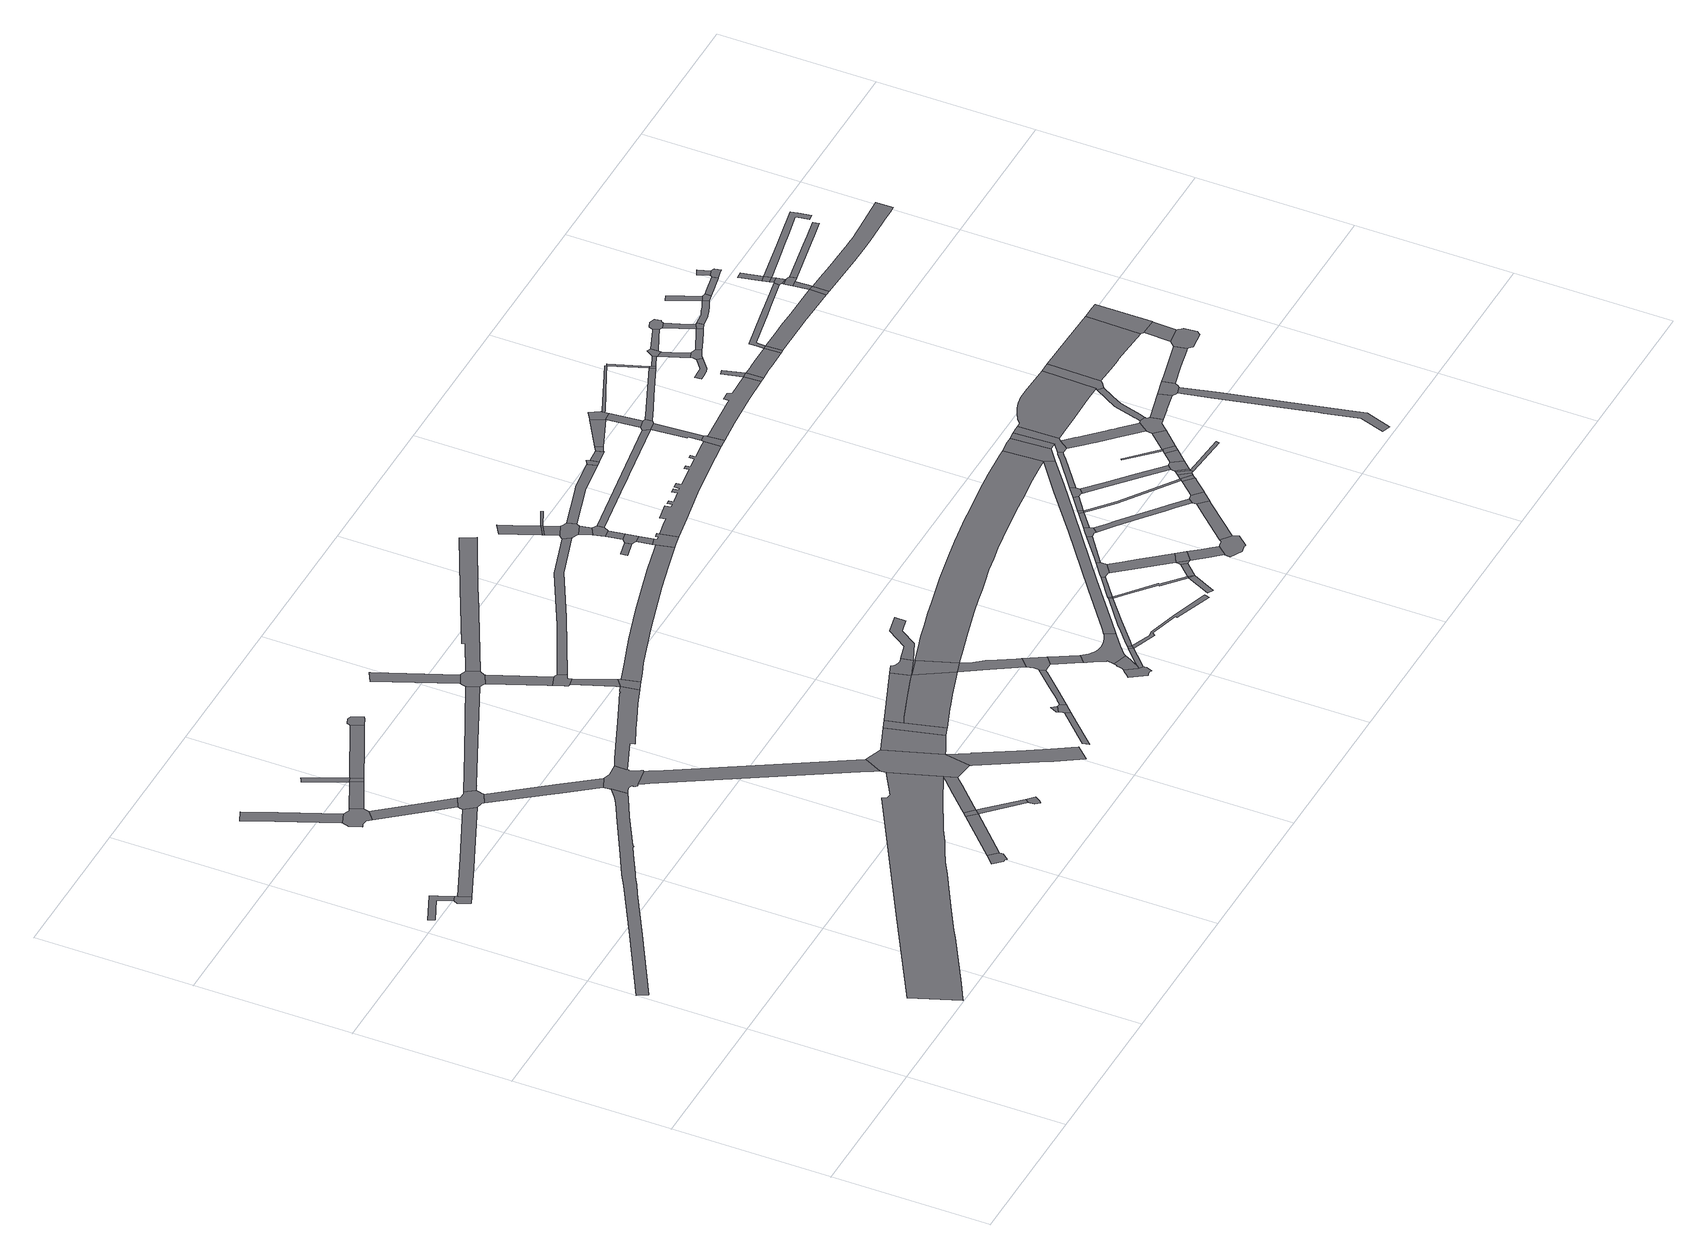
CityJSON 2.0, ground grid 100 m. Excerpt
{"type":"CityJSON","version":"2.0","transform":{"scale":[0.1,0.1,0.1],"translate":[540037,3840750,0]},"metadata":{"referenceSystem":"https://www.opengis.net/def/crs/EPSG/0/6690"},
"CityObjects":{
"road1":{"type":"Road","attributes":{"RoadStructureAttribute.sectionType":"1"},"geometry":[{"type":"MultiSurface","lod":"1","boundaries":[[[0,1,2,3,4,5,6,7,8]]]}]},
"road2":{"type":"Road","geometry":[{"type":"MultiSurface","lod":"1","boundaries":[[[9,8,7,10,11,12,13,14]]]}]},
"road3":{"type":"Road","attributes":{"RoadStructureAttribute.sectionType":"1"},"geometry":[{"type":"MultiSurface","lod":"1","boundaries":[[[15,16,17,18,19,20,21,22,23,24,25,26,27,28,29,30,31,32,33,34,35,36,37,38,39,40,41,42,43]]]}]},
"road4":{"type":"Road","attributes":{"RoadStructureAttribute.sectionType":"1"},"geometry":[{"type":"MultiSurface","lod":"1","boundaries":[[[44,45,14,13,46,47,48]]]}]},
"road5":{"type":"Road","attributes":{"function":"3"},"geometry":[{"type":"MultiSurface","lod":"1","boundaries":[[[49,50,51,52,53,54,55,56,57,58,59,60,61,62,63,64,65,66,67,68,69,70,71,72]]]}]},
"road6":{"type":"Road","attributes":{"RoadStructureAttribute.sectionType":"1"},"geometry":[{"type":"MultiSurface","lod":"1","boundaries":[[[73,74,75,76,77,78,79]]]}]},
"road7":{"type":"Road","geometry":[{"type":"MultiSurface","lod":"1","boundaries":[[[80,81,82,79,78,83,84,85,86,87,88,89,90,91,92,93,94]]]}]},
"road8":{"type":"Road","attributes":{"RoadStructureAttribute.sectionType":"1"},"geometry":[{"type":"MultiSurface","lod":"1","boundaries":[[[95,91,90,96,97]]]}]},
"road9":{"type":"Road","geometry":[{"type":"MultiSurface","lod":"1","boundaries":[[[98,99,100,101,102,103,104]]]}]},
"road10":{"type":"Road","attributes":{"RoadStructureAttribute.sectionType":"1"},"geometry":[{"type":"MultiSurface","lod":"1","boundaries":[[[105,106,94,93,107]]]}]},
"road11":{"type":"Road","geometry":[{"type":"MultiSurface","lod":"1","boundaries":[[[108,109,97,96,110,111,112,44,48,113,114,115,116,117,118,119,120,121,122]]]}]},
"road12":{"type":"Road","attributes":{"RoadStructureAttribute.sectionType":"1"},"geometry":[{"type":"MultiSurface","lod":"1","boundaries":[[[123,124,125,105,126]]]}]},
"road13":{"type":"Road","geometry":[{"type":"MultiSurface","lod":"1","boundaries":[[[126,105,107,127]]]}]},
"road14":{"type":"Road","attributes":{"RoadStructureAttribute.sectionType":"1"},"geometry":[{"type":"MultiSurface","lod":"1","boundaries":[[[128,98,104,129,130]]]}]},
"road15":{"type":"Road","attributes":{"RoadStructureAttribute.sectionType":"1"},"geometry":[{"type":"MultiSurface","lod":"1","boundaries":[[[131,116,115,132,133,134,135]]]}]},
"road16":{"type":"Road","geometry":[{"type":"MultiSurface","lod":"1","boundaries":[[[136,128,130,137]]]}]},
"road17":{"type":"Road","geometry":[{"type":"MultiSurface","lod":"1","boundaries":[[[138,139,135,134,140,15,43,141,142,143,144,145,146,147,148,149,150,151,152,153,154,155,156,157,158,159,160]]]}]},
"road18":{"type":"Road","attributes":{"RoadStructureAttribute.sectionType":"1"},"geometry":[{"type":"MultiSurface","lod":"1","boundaries":[[[161,126,127,162,163]]]}]},
"road19":{"type":"Road","attributes":{"RoadStructureAttribute.sectionType":"1"},"geometry":[{"type":"MultiSurface","lod":"1","boundaries":[[[137,130,164,165]]]}]},
"road20":{"type":"Road","attributes":{"RoadStructureAttribute.sectionType":"1"},"geometry":[{"type":"MultiSurface","lod":"1","boundaries":[[[72,166,167,168,169,170,136,137,171,172,173,174,175,176]]]}]},
"road21":{"type":"Road","attributes":{"RoadStructureAttribute.sectionType":"7"},"geometry":[{"type":"MultiSurface","lod":"1","boundaries":[[[177,178,154,153,179,180,181,182,183,184,185,186]]]}]},
"road22":{"type":"Road","geometry":[{"type":"MultiSurface","lod":"1","boundaries":[[[165,164,187,188,189,190]]]}]},
"road23":{"type":"Road","attributes":{"RoadStructureAttribute.sectionType":"1"},"geometry":[{"type":"MultiSurface","lod":"1","boundaries":[[[191,192,122,121,193,194,195,196,197]]]}]},
"road24":{"type":"Road","geometry":[{"type":"MultiSurface","lod":"1","boundaries":[[[198,199,200,161,163,201,202,203]]]}]},
"road25":{"type":"Road","geometry":[{"type":"MultiSurface","lod":"1","boundaries":[[[186,185,49,72,176,204,205,206,207,208]]]}]},
"road26":{"type":"Road","attributes":{"RoadStructureAttribute.sectionType":"1"},"geometry":[{"type":"MultiSurface","lod":"1","boundaries":[[[209,210,211,212,213,214,215,216,217,160,159,218,219,220,221,222,223]]]}]},
"road27":{"type":"Road","attributes":{"RoadStructureAttribute.sectionType":"1"},"geometry":[{"type":"MultiSurface","lod":"1","boundaries":[[[224,225,226,227,228,229,207,206,230,231,232,233,234,235,236]]]}]},
"road28":{"type":"Road","geometry":[{"type":"MultiSurface","lod":"1","boundaries":[[[237,208,207,238,239,240,241]]]}]},
"road29":{"type":"Road","attributes":{"function":"1"},"geometry":[{"type":"MultiSurface","lod":"1","boundaries":[[[242,237,241,243,244,245]]]}]},
"road30":{"type":"Road","attributes":{"RoadStructureAttribute.sectionType":"1"},"geometry":[{"type":"MultiSurface","lod":"1","boundaries":[[[246,247,248,249,250]]]}]},
"road31":{"type":"Road","geometry":[{"type":"MultiSurface","lod":"1","boundaries":[[[251,250,249,252,191,197,253,254,255,256,257,258,259]]]}]},
"road32":{"type":"Road","attributes":{"RoadStructureAttribute.sectionType":"1"},"geometry":[{"type":"MultiSurface","lod":"1","boundaries":[[[260,256,255,261,262,263,264,265]]]}]},
"road33":{"type":"Road","geometry":[{"type":"MultiSurface","lod":"1","boundaries":[[[266,265,264,267,268,269,270,271,272,273,274,275]]]}]},
"road34":{"type":"Road","attributes":{"RoadStructureAttribute.sectionType":"1"},"geometry":[{"type":"MultiSurface","lod":"1","boundaries":[[[271,270,276,209,277]]]}]},
"road35":{"type":"Road","attributes":{"RoadStructureAttribute.sectionType":"1"},"geometry":[{"type":"MultiSurface","lod":"1","boundaries":[[[278,279,280,281,282,283,284]]]}]},
"road36":{"type":"Road","geometry":[{"type":"MultiSurface","lod":"1","boundaries":[[[277,209,223,285,286]]]}]},
"road37":{"type":"Road","attributes":{"function":"3","RoadStructureAttribute.sectionType":"1"},"geometry":[{"type":"MultiSurface","lod":"1","boundaries":[[[287,288,242,245,289,290,291,292]]]}]},
"road38":{"type":"Road","attributes":{"function":"1","RoadStructureAttribute.sectionType":"7"},"geometry":[{"type":"MultiSurface","lod":"1","boundaries":[[[293,294,295,296,297,298,299,300,301,302,303,245,244,304,305,306,307,308,309,310]]]}]},
"road39":{"type":"Road","geometry":[{"type":"MultiSurface","lod":"1","boundaries":[[[311,312,313,314]]]}]},
"road40":{"type":"Road","geometry":[{"type":"MultiSurface","lod":"1","boundaries":[[[315,314,313,316,317,318,278,284,319,320]]]}]},
"road41":{"type":"Road","attributes":{"RoadStructureAttribute.sectionType":"1"},"geometry":[{"type":"MultiSurface","lod":"1","boundaries":[[[321,322,323,324,325,326,327,320,319,328,329,330]]]}]},
"road42":{"type":"Road","geometry":[{"type":"MultiSurface","lod":"1","boundaries":[[[331,332,333,334,335,287,292,336,337]]]}]},
"road43":{"type":"Road","attributes":{"RoadStructureAttribute.sectionType":"1"},"geometry":[{"type":"MultiSurface","lod":"1","boundaries":[[[338,336,292,293,339]]]}]},
"road44":{"type":"Road","geometry":[{"type":"MultiSurface","lod":"1","boundaries":[[[339,293,310,340]]]}]},
"road45":{"type":"Road","attributes":{"RoadStructureAttribute.sectionType":"1"},"geometry":[{"type":"MultiSurface","lod":"1","boundaries":[[[341,342,343,344,340,310,345,346,347,348,349]]]}]},
"road46":{"type":"Road","geometry":[{"type":"MultiSurface","lod":"1","boundaries":[[[350,351,352,353,354,355,356,357,358,359,360,361,362,363]]]}]},
"road47":{"type":"Road","geometry":[{"type":"MultiSurface","lod":"1","boundaries":[[[349,348,364,365,366,367,368,369,321,330,370,371,372,373]]]}]},
"road48":{"type":"Road","attributes":{"RoadStructureAttribute.sectionType":"1"},"geometry":[{"type":"MultiSurface","lod":"1","boundaries":[[[374,375,376,377,259,258,378,379,380,381,382,383]]]}]},
"road49":{"type":"Road","attributes":{"RoadStructureAttribute.sectionType":"1"},"geometry":[{"type":"MultiSurface","lod":"1","boundaries":[[[384,385,373,372,386,387,388]]]}]},
"road50":{"type":"Road","geometry":[{"type":"MultiSurface","lod":"1","boundaries":[[[389,390,391,392,393,394,350,363,395,396,397,398,399]]]}]},
"road51":{"type":"Road","attributes":{"RoadStructureAttribute.sectionType":"1"},"geometry":[{"type":"MultiSurface","lod":"1","boundaries":[[[400,401,402,403,404,405,337,336]]]}]},
"road52":{"type":"Road","attributes":{"RoadStructureAttribute.sectionType":"1"},"geometry":[{"type":"MultiSurface","lod":"1","boundaries":[[[406,407,408,409,275,274,410,411,412]]]}]},
"road53":{"type":"Road","attributes":{"RoadStructureAttribute.sectionType":"1"},"geometry":[{"type":"MultiSurface","lod":"1","boundaries":[[[413,414,415,416,417,418,419,420,421,286,285,422,423,424,425,426,427,428,429,430]]]}]},
"road54":{"type":"Road","attributes":{"RoadStructureAttribute.sectionType":"1"},"geometry":[{"type":"MultiSurface","lod":"1","boundaries":[[[431,432,433,434,363,362,435,436,437]]]}]},
"road55":{"type":"Road","attributes":{"RoadStructureAttribute.sectionType":"1"},"geometry":[{"type":"MultiSurface","lod":"1","boundaries":[[[438,439,440,441,442,443,444,445,446,447,448,449,450,451,452,453,454,455,456,457,458,459,460,388,387,461,462,463,464,389,399,465,466,467,468,469,470,471,472,473]]]}]},
"road56":{"type":"Road","geometry":[{"type":"MultiSurface","lod":"1","boundaries":[[[474,431,437,475]]]}]},
"road57":{"type":"Road","attributes":{"RoadStructureAttribute.sectionType":"1"},"geometry":[{"type":"MultiSurface","lod":"1","boundaries":[[[476,477,478,479,474,475,480,481,482]]]}]},
"road58":{"type":"Road","attributes":{"RoadStructureAttribute.sectionType":"1"},"geometry":[{"type":"MultiSurface","lod":"1","boundaries":[[[483,484,485,475,437,486,487,488,489,490,491]]]}]},
"road59":{"type":"Road","geometry":[{"type":"MultiSurface","lod":"1","boundaries":[[[492,476,482,493]]]}]},
"road60":{"type":"Road","geometry":[{"type":"MultiSurface","lod":"1","boundaries":[[[494,495,496,497]]]}]},
"road61":{"type":"Road","attributes":{"RoadStructureAttribute.sectionType":"1"},"geometry":[{"type":"MultiSurface","lod":"1","boundaries":[[[498,492,493,499]]]}]},
"road62":{"type":"Road","attributes":{"RoadStructureAttribute.sectionType":"1"},"geometry":[{"type":"MultiSurface","lod":"1","boundaries":[[[500,501,502,503,504,505,506]]]}]},
"road63":{"type":"Road","geometry":[{"type":"MultiSurface","lod":"1","boundaries":[[[507,508,494,497,509,510]]]}]},
"road64":{"type":"Road","geometry":[{"type":"MultiSurface","lod":"1","boundaries":[[[506,505,511,512]]]}]},
"road65":{"type":"Road","attributes":{"RoadStructureAttribute.sectionType":"1"},"geometry":[{"type":"MultiSurface","lod":"1","boundaries":[[[510,509,513,514]]]}]},
"road66":{"type":"Road","attributes":{"RoadStructureAttribute.sectionType":"1"},"geometry":[{"type":"MultiSurface","lod":"1","boundaries":[[[512,511,515,516]]]}]},
"road67":{"type":"Road","geometry":[{"type":"MultiSurface","lod":"1","boundaries":[[[517,518,519,520,514,513,413,430,521,522,523]]]}]},
"road68":{"type":"Road","geometry":[{"type":"MultiSurface","lod":"1","boundaries":[[[524,516,515,525,406,412,526,527,528,529]]]}]},
"road69":{"type":"Road","attributes":{"RoadStructureAttribute.sectionType":"1"},"geometry":[{"type":"MultiSurface","lod":"1","boundaries":[[[530,531,532,493,482,533,534,535,536,537,538]]]}]},
"road70":{"type":"Road","attributes":{"RoadStructureAttribute.sectionType":"1"},"geometry":[{"type":"MultiSurface","lod":"1","boundaries":[[[539,540,508,507]]]}]},
"road71":{"type":"Road","attributes":{"RoadStructureAttribute.sectionType":"1"},"geometry":[{"type":"MultiSurface","lod":"1","boundaries":[[[527,526,541,542]]]}]},
"road72":{"type":"Road","geometry":[{"type":"MultiSurface","lod":"1","boundaries":[[[542,541,540,539,543,544]]]}]},
"road73":{"type":"Road","attributes":{"RoadStructureAttribute.sectionType":"1"},"geometry":[{"type":"MultiSurface","lod":"1","boundaries":[[[537,545,546,547]]]}]},
"road74":{"type":"Road","geometry":[{"type":"MultiSurface","lod":"1","boundaries":[[[548,549,550,506,512]]]}]},
"road75":{"type":"Road","attributes":{"function":"1","RoadStructureAttribute.sectionType":"7"},"geometry":[{"type":"MultiSurface","lod":"1","boundaries":[[[551,552,553,554,555,556,557,558,559,560,561,562,563,564,565,566,567,339,340,568,569,570,571,572,573,574,575,576,577,578,579,580,581,582,583,584,585]]]}]},
"road76":{"type":"Road","geometry":[{"type":"MultiSurface","lod":"1","boundaries":[[[586,587,498,499,588,589,590,591]]]}]},
"road77":{"type":"Road","geometry":[{"type":"MultiSurface","lod":"1","boundaries":[[[538,537,547]]]}]},
"road78":{"type":"Road","attributes":{"RoadStructureAttribute.sectionType":"1"},"geometry":[{"type":"MultiSurface","lod":"1","boundaries":[[[592,538,547,593]]]}]},
"road79":{"type":"Road","attributes":{"RoadStructureAttribute.sectionType":"1"},"geometry":[{"type":"MultiSurface","lod":"1","boundaries":[[[594,595,596,590,589,597,598,599]]]}]},
"road80":{"type":"Road","attributes":{"RoadStructureAttribute.sectionType":"1"},"geometry":[{"type":"MultiSurface","lod":"1","boundaries":[[[600,592,593,601,602]]]}]},
"road81":{"type":"Road","attributes":{"RoadStructureAttribute.sectionType":"1"},"geometry":[{"type":"MultiSurface","lod":"1","boundaries":[[[603,604,586,591,605]]]}]},
"road82":{"type":"Road","attributes":{"RoadStructureAttribute.sectionType":"1"},"geometry":[{"type":"MultiSurface","lod":"1","boundaries":[[[585,606,607,608,609,473,472,610,611,612,613,614,615]]]}]},
"road83":{"type":"Road","attributes":{"RoadStructureAttribute.sectionType":"1"},"geometry":[{"type":"MultiSurface","lod":"1","boundaries":[[[599,598,602,616]]]}]},
"road84":{"type":"Road","attributes":{"RoadStructureAttribute.sectionType":"1"},"geometry":[{"type":"MultiSurface","lod":"1","boundaries":[[[617,618,619,620,621,529,528,622,623]]]}]},
"road85":{"type":"Road","attributes":{"RoadStructureAttribute.sectionType":"1"},"geometry":[{"type":"MultiSurface","lod":"1","boundaries":[[[624,625,626,616,602,627,628,629]]]}]},
"road86":{"type":"Road","geometry":[{"type":"MultiSurface","lod":"1","boundaries":[[[630,631,603,605,632,633,634,635]]]}]},
"road87":{"type":"Road","geometry":[{"type":"MultiSurface","lod":"1","boundaries":[[[636,637,638,639,629,628,640,641,642,643,644,645,646,647]]]}]},
"road88":{"type":"Road","attributes":{"RoadStructureAttribute.sectionType":"1"},"geometry":[{"type":"MultiSurface","lod":"1","boundaries":[[[648,649,650,651,652,653,654,655,656,657,658,659,660,661,662,663,664,665,666,667,668,669,670,671,672,673,674,675,676,677,523,522,678,679,680,681,682]]]}]},
"road89":{"type":"Road","attributes":{"RoadStructureAttribute.sectionType":"1"},"geometry":[{"type":"MultiSurface","lod":"1","boundaries":[[[683,544,543,684,685,686,687,688]]]}]},
"road90":{"type":"Road","attributes":{"RoadStructureAttribute.sectionType":"1"},"geometry":[{"type":"MultiSurface","lod":"1","boundaries":[[[689,630,635,690]]]}]},
"road91":{"type":"Road","geometry":[{"type":"MultiSurface","lod":"1","boundaries":[[[691,689,690,692]]]}]},
"road92":{"type":"Road","geometry":[{"type":"MultiSurface","lod":"1","boundaries":[[[693,694,617,623,695,696]]]}]},
"road93":{"type":"Road","attributes":{"RoadStructureAttribute.sectionType":"1"},"geometry":[{"type":"MultiSurface","lod":"1","boundaries":[[[697,698,699,700,634,633,701,702,703,704,705,706,707]]]}]},
"road94":{"type":"Road","attributes":{"RoadStructureAttribute.sectionType":"1"},"geometry":[{"type":"MultiSurface","lod":"1","boundaries":[[[708,709,636,647,710,711,712,713,714]]]}]},
"road95":{"type":"Road","attributes":{"RoadStructureAttribute.sectionType":"1"},"geometry":[{"type":"MultiSurface","lod":"1","boundaries":[[[715,691,692,716]]]}]},
"road96":{"type":"Road","attributes":{"RoadStructureAttribute.sectionType":"1"},"geometry":[{"type":"MultiSurface","lod":"1","boundaries":[[[717,696,695,718]]]}]},
"road97":{"type":"Road","geometry":[{"type":"MultiSurface","lod":"1","boundaries":[[[719,717,718,720,721]]]}]},
"road98":{"type":"Road","geometry":[{"type":"MultiSurface","lod":"1","boundaries":[[[722,715,716,723,724,725,726]]]}]},
"road99":{"type":"Road","attributes":{"RoadStructureAttribute.sectionType":"1"},"geometry":[{"type":"MultiSurface","lod":"1","boundaries":[[[727,728,692,690,729,730,731,732]]]}]},
"road100":{"type":"Road","geometry":[{"type":"MultiSurface","lod":"1","boundaries":[[[733,707,706,734,708,714,735,736]]]}]},
"road101":{"type":"Road","attributes":{"RoadStructureAttribute.sectionType":"1"},"geometry":[{"type":"MultiSurface","lod":"1","boundaries":[[[737,738,719,721,739]]]}]},
"road102":{"type":"Road","geometry":[{"type":"MultiSurface","lod":"1","boundaries":[[[740,741,742,682,681,743,744]]]}]},
"road103":{"type":"Road","attributes":{"RoadStructureAttribute.sectionType":"1"},"geometry":[{"type":"MultiSurface","lod":"1","boundaries":[[[745,733,736,746,747]]]}]},
"road104":{"type":"Road","attributes":{"RoadStructureAttribute.sectionType":"1"},"geometry":[{"type":"MultiSurface","lod":"1","boundaries":[[[748,749,725,724,750,751,752,753]]]}]},
"road105":{"type":"Road","attributes":{"RoadStructureAttribute.sectionType":"1"},"geometry":[{"type":"MultiSurface","lod":"1","boundaries":[[[754,688,755,756,742,741]]]}]},
"road106":{"type":"Road","attributes":{"RoadStructureAttribute.sectionType":"1"},"geometry":[{"type":"MultiSurface","lod":"1","boundaries":[[[757,758,759,760,722,726,761,762,763,764]]]}]},
"road107":{"type":"Road","geometry":[{"type":"MultiSurface","lod":"1","boundaries":[[[732,731,745,747,765,766]]]}]},
"road108":{"type":"Road","geometry":[{"type":"MultiSurface","lod":"1","boundaries":[[[767,768,683,688,754,769,770]]]}]},
"road109":{"type":"Road","geometry":[{"type":"MultiSurface","lod":"1","boundaries":[[[771,772,773,732,766,774,775]]]}]},
"road110":{"type":"Road","attributes":{"RoadStructureAttribute.sectionType":"1"},"geometry":[{"type":"MultiSurface","lod":"1","boundaries":[[[776,739,768,767]]]}]},
"road111":{"type":"Road","geometry":[{"type":"MultiSurface","lod":"1","boundaries":[[[777,778,737,739,776,779,780,781]]]}]},
"road112":{"type":"Road","attributes":{"RoadStructureAttribute.sectionType":"1"},"geometry":[{"type":"MultiSurface","lod":"1","boundaries":[[[782,771,775,783,784]]]}]},
"road113":{"type":"Road","attributes":{"RoadStructureAttribute.sectionType":"1"},"geometry":[{"type":"MultiSurface","lod":"1","boundaries":[[[785,782,784,786]]]}]},
"road114":{"type":"Road","geometry":[{"type":"MultiSurface","lod":"1","boundaries":[[[787,753,752,785,786,788]]]}]},
"road115":{"type":"Road","geometry":[{"type":"MultiSurface","lod":"1","boundaries":[[[789,790,551,585,615,791,792,793]]]}]},
"road116":{"type":"Road","attributes":{"RoadStructureAttribute.sectionType":"1"},"geometry":[{"type":"MultiSurface","lod":"1","boundaries":[[[794,795,796,797,798]]]}]},
"road117":{"type":"Road","attributes":{"RoadStructureAttribute.sectionType":"1"},"geometry":[{"type":"MultiSurface","lod":"1","boundaries":[[[799,787,788,800]]]}]},
"road118":{"type":"Road","attributes":{"RoadStructureAttribute.sectionType":"1"},"geometry":[{"type":"MultiSurface","lod":"1","boundaries":[[[801,789,793,802,803]]]}]},
"road119":{"type":"Road","attributes":{"RoadStructureAttribute.sectionType":"1"},"geometry":[{"type":"MultiSurface","lod":"1","boundaries":[[[804,805,784,783]]]}]},
"road120":{"type":"Road","geometry":[{"type":"MultiSurface","lod":"1","boundaries":[[[806,807,801,803,757,764,808,809,810]]]}]},
"road121":{"type":"Road","attributes":{"RoadStructureAttribute.sectionType":"1"},"geometry":[{"type":"MultiSurface","lod":"1","boundaries":[[[811,812,813,814,815,816,744,743,817,818,819,820]]]}]},
"road122":{"type":"Road","geometry":[{"type":"MultiSurface","lod":"1","boundaries":[[[798,797,799,800,821]]]}]},
"road123":{"type":"Road","attributes":{"RoadStructureAttribute.sectionType":"1"},"geometry":[{"type":"MultiSurface","lod":"1","boundaries":[[[822,823,824,770,769,825,826,827]]]}]},
"road124":{"type":"Road","attributes":{"RoadStructureAttribute.sectionType":"1"},"geometry":[{"type":"MultiSurface","lod":"1","boundaries":[[[828,829,830,780,779,831,832,833]]]}]},
"road125":{"type":"Road","attributes":{"RoadStructureAttribute.sectionType":"1"},"geometry":[{"type":"MultiSurface","lod":"1","boundaries":[[[834,835,836,837,838,839,840,841,842,809,808,843,844,845,846,847,848,849,850,851]]]}]},
"road126":{"type":"Road","attributes":{"RoadStructureAttribute.sectionType":"1"},"geometry":[{"type":"MultiSurface","lod":"1","boundaries":[[[852,853,798,821,854]]]}]},
"road127":{"type":"Road","geometry":[{"type":"MultiSurface","lod":"1","boundaries":[[[855,851,850,852,854,856,857,858,859,860,861,862,863]]]}]},
"road128":{"type":"Road","attributes":{"RoadStructureAttribute.sectionType":"1"},"geometry":[{"type":"MultiSurface","lod":"1","boundaries":[[[864,833,822,865]]]}]},
"road129":{"type":"Road","geometry":[{"type":"MultiSurface","lod":"1","boundaries":[[[866,820,819,867,868]]]}]},
"road130":{"type":"Road","geometry":[{"type":"MultiSurface","lod":"1","boundaries":[[[865,822,827,869,870]]]}]},
"road131":{"type":"Road","geometry":[{"type":"MultiSurface","lod":"1","boundaries":[[[871,872,873,874,875,876,877,806,810,878,879,880,881,882,883]]]}]},
"road132":{"type":"Road","geometry":[{"type":"MultiSurface","lod":"1","boundaries":[[[884,885,820,866]]]}]},
"road133":{"type":"Road","attributes":{"RoadStructureAttribute.sectionType":"1"},"geometry":[{"type":"MultiSurface","lod":"1","boundaries":[[[886,887,888,889,890,891,892,893,894,895,896]]]}]},
"road134":{"type":"Road","attributes":{"RoadStructureAttribute.sectionType":"1"},"geometry":[{"type":"MultiSurface","lod":"1","boundaries":[[[897,870,869,898]]]}]},
"road135":{"type":"Road","attributes":{"RoadStructureAttribute.sectionType":"1"},"geometry":[{"type":"MultiSurface","lod":"1","boundaries":[[[899,900,901,902,903,904,855,863,905,906,907,908,909,910]]]}]},
"road136":{"type":"Road","attributes":{"RoadStructureAttribute.sectionType":"1"},"geometry":[{"type":"MultiSurface","lod":"1","boundaries":[[[911,860,859,912,913,914]]]}]},
"road137":{"type":"Road","attributes":{"RoadStructureAttribute.sectionType":"1"},"geometry":[{"type":"MultiSurface","lod":"1","boundaries":[[[915,916,917,918,919,920,921,922,923]]]}]},
"road138":{"type":"Road","geometry":[{"type":"MultiSurface","lod":"1","boundaries":[[[924,925,897,898,919,918,926,927]]]}]},
"road139":{"type":"Road","attributes":{"RoadStructureAttribute.sectionType":"1"},"geometry":[{"type":"MultiSurface","lod":"1","boundaries":[[[928,929,930,931,868,867,932,933,934]]]}]},
"road140":{"type":"Road","geometry":[{"type":"MultiSurface","lod":"1","boundaries":[[[935,923,922,936,937,938,886,896,939,940,941]]]}]},
"road141":{"type":"Road","attributes":{"RoadStructureAttribute.sectionType":"1"},"geometry":[{"type":"MultiSurface","lod":"1","boundaries":[[[942,943,944,945,946,947,948,949,950,951,952,953,954,955]]]}]},
"road142":{"type":"Road","attributes":{"RoadStructureAttribute.sectionType":"1"},"geometry":[{"type":"MultiSurface","lod":"1","boundaries":[[[956,957,958,959,960,961,962,927,926,963,964,965,966,967,968]]]}]},
"road143":{"type":"Road","geometry":[{"type":"MultiSurface","lod":"1","boundaries":[[[969,911,914,970,948,947,971,972]]]}]},
"road144":{"type":"Road","geometry":[{"type":"MultiSurface","lod":"1","boundaries":[[[973,928,934,974]]]}]},
"road145":{"type":"Road","geometry":[{"type":"MultiSurface","lod":"1","boundaries":[[[883,882,975,899,910,976,977,978,979,980]]]}]},
"road146":{"type":"Road","attributes":{"RoadStructureAttribute.sectionType":"1"},"geometry":[{"type":"MultiSurface","lod":"1","boundaries":[[[981,982,983,984,985,941,940,986,987,988,989]]]}]},
"road147":{"type":"Road","geometry":[{"type":"MultiSurface","lod":"1","boundaries":[[[990,991,992,993,994,956,968,995,996,997,998,999,1000]]]}]},
"road148":{"type":"Road","attributes":{"RoadStructureAttribute.sectionType":"1"},"geometry":[{"type":"MultiSurface","lod":"1","boundaries":[[[1001,996,995,1002,981,1003]]]}]},
"road149":{"type":"Road","geometry":[{"type":"MultiSurface","lod":"1","boundaries":[[[1004,1003,981,989,1005]]]}]},
"road150":{"type":"Road","attributes":{"RoadStructureAttribute.sectionType":"1"},"geometry":[{"type":"MultiSurface","lod":"1","boundaries":[[[1006,1007,1008,969,972,1009,1010,1011]]]}]},
"road151":{"type":"Road","attributes":{"RoadStructureAttribute.sectionType":"1"},"geometry":[{"type":"MultiSurface","lod":"1","boundaries":[[[1012,1013,1014,1015,1016,1017,1004,1005,1018,1019,1020,1021,1022,1023,1024,1025]]]}]},
"road152":{"type":"Road","attributes":{"RoadStructureAttribute.sectionType":"1"},"geometry":[{"type":"MultiSurface","lod":"1","boundaries":[[[1026,1027,1028,973,974,1029,1030,1031,1032,1033]]]}]},
"road153":{"type":"Road","geometry":[{"type":"MultiSurface","lod":"1","boundaries":[[[1034,980,979,1035,1036,1037,1038,1039,1040,1041]]]}]},
"road154":{"type":"Road","attributes":{"RoadStructureAttribute.sectionType":"1"},"geometry":[{"type":"MultiSurface","lod":"1","boundaries":[[[1042,1043,1044,1045,1046,1047,1048,928,973,1049,1050,1051,1052,1053,1054]]]}]},
"road155":{"type":"Road","attributes":{"RoadStructureAttribute.sectionType":"1"},"geometry":[{"type":"MultiSurface","lod":"1","boundaries":[[[1055,1056,1057,1058,1059,1060,1061,1012,1062]]]}]},
"road156":{"type":"Road","geometry":[{"type":"MultiSurface","lod":"1","boundaries":[[[1063,1062,1012,1025,1064,1065]]]}]},
"road157":{"type":"Road","geometry":[{"type":"MultiSurface","lod":"1","boundaries":[[[1066,1067,1068,1069,1070,1006,1011,1071,1072,1073,1074,1075,1076,1077]]]}]},
"road158":{"type":"Road","attributes":{"RoadStructureAttribute.sectionType":"1"},"geometry":[{"type":"MultiSurface","lod":"1","boundaries":[[[1078,1069,1068,1079]]]}]},
"road159":{"type":"Road","attributes":{"RoadStructureAttribute.sectionType":"1"},"geometry":[{"type":"MultiSurface","lod":"1","boundaries":[[[1080,1081,1082,1065,1064,1083,1084,1085,1086]]]}]},
"road160":{"type":"Road","geometry":[{"type":"MultiSurface","lod":"1","boundaries":[[[1033,1032,1087,1088]]]}]},
"road161":{"type":"Road","geometry":[{"type":"MultiSurface","lod":"1","boundaries":[[[1089,1041,1040,1090,1091,1078,1079,1092,1093]]]}]},
"road162":{"type":"Road","attributes":{"RoadStructureAttribute.sectionType":"1"},"geometry":[{"type":"MultiSurface","lod":"1","boundaries":[[[1094,1095,1096,1097,1098,1099,1033,1088]]]}]},
"road163":{"type":"Road","attributes":{"RoadStructureAttribute.sectionType":"1"},"geometry":[{"type":"MultiSurface","lod":"1","boundaries":[[[1100,1101,1102]]]}]},
"road164":{"type":"Road","geometry":[{"type":"MultiSurface","lod":"1","boundaries":[[[1103,1104,1042,1054,1105,1100,1102]]]}]},
"road165":{"type":"Road","attributes":{"RoadStructureAttribute.sectionType":"1"},"geometry":[{"type":"MultiSurface","lod":"1","boundaries":[[[1106,1107,1104,1103]]]}]},
"road166":{"type":"Road","geometry":[{"type":"MultiSurface","lod":"1","boundaries":[[[1108,1109,1107,1106]]]}]},
"road167":{"type":"Road","attributes":{"RoadStructureAttribute.sectionType":"1"},"geometry":[{"type":"MultiSurface","lod":"1","boundaries":[[[1110,1111,1112,1113]]]}]},
"road168":{"type":"Road","geometry":[{"type":"MultiSurface","lod":"1","boundaries":[[[1114,1115,1102,1101,1116,1097,1096,1117,1118]]]}]},
"road169":{"type":"Road","geometry":[{"type":"MultiSurface","lod":"1","boundaries":[[[1119,1120,1121,1122,1109,1108]]]}]},
"road170":{"type":"Road","geometry":[{"type":"MultiSurface","lod":"1","boundaries":[[[1113,1112,1123,1080,1086,1124,1125,1126,1127]]]}]},
"road171":{"type":"Road","attributes":{"RoadStructureAttribute.sectionType":"1"},"geometry":[{"type":"MultiSurface","lod":"1","boundaries":[[[1128,1129,1130,1118,1117,1131,1132,1133]]]}]},
"road172":{"type":"Road","attributes":{"RoadStructureAttribute.sectionType":"1"},"geometry":[{"type":"MultiSurface","lod":"1","boundaries":[[[1134,1135,1136,1137,1138,1139,1108,1106,1140,1141,1142,1143,1144,1145,1146]]]}]},
"road173":{"type":"Road","attributes":{"RoadStructureAttribute.sectionType":"1"},"geometry":[{"type":"MultiSurface","lod":"1","boundaries":[[[1147,1148,1149,1150,1151,1152,1153,1154,1155,1088,1087,1156,1157,1158,1159,1160,1161,1162,1163]]]}]}
},
"vertices":[
[326,3096,0],[315,3121,0],[307,3141,0],[109,3055,0],[125,3018,0],[287,3088,0],[290,3081,0],[328,2996,0],[363,3011,0],
[367,3002,0],[327,2995,0],[314,2968,0],[346,2895,0],[403,2920,0],[371,2993,0],
[1616,2622,0],[1564,2580,0],[1539,2560,0],[1476,2524,0],[1412,2491,0],[1107,2323,0],[954,2241,0],[927,2226,0],[865,2185,0],[476,1962,0],[1,1696,0],[37,1635,0],[508,1901,0],[833,2085,0],[898,2122,0],[962,2160,0],[988,2174,0],[1141,2258,0],[1197,2289,0],[1199,2286,0],[1201,2283,0],[1208,2286,0],[1207,2290,0],[1205,2293,0],[1440,2425,0],[1443,2426,0],[1510,2462,0],[1578,2499,0],[1621,2521,0],
[1088,3302,0],[686,3128,0],[707,3050,0],[718,3055,0],[1141,3237,0],
[2421,1281,0],[2248,1173,0],[2218,1178,0],[2202,1206,0],[1292,681,0],[641,300,0],[758,7,0],[770,14,0],[889,82,0],[1245,288,0],[1304,324,0],[1456,413,0],[1597,494,0],[1742,573,0],[1838,632,0],[1923,675,0],[2005,716,0],[2092,767,0],[2184,810,0],[2266,851,0],[2388,910,0],[2447,936,0],[2517,968,0],[2529,973,0],
[613,4238,0],[608,4249,0],[529,4433,0],[455,4400,0],[535,4217,0],[688,3867,0],[760,3896,0],
[800,3879,0],[788,3884,0],[761,3894,0],[688,3865,0],[672,3821,0],[704,3747,0],[725,3757,0],[731,3756,0],[760,3751,0],[771,3738,0],[782,3725,0],[843,3775,0],[844,3777,0],[854,3813,0],[819,3888,0],
[1014,3564,0],[1096,3338,0],[1168,3375,0],
[1993,443,0],[1936,387,0],[1987,336,0],[2001,336,0],[2011,327,0],[2047,367,0],[2043,393,0],
[1036,3989,0],[1034,3987,0],[1071,3915,0],
[1220,3358,0],[1178,3362,0],[1093,3325,0],[1093,3321,0],[1091,3319,0],[1176,3231,0],[1186,3229,0],[1194,3218,0],[1264,3255,0],[1265,3257,0],[1267,3270,0],[1270,3281,0],[1274,3301,0],[1275,3307,0],[1233,3364,0],
[950,4252,0],[935,4244,0],[920,4237,0],[1068,4003,0],
[1102,3929,0],
[2259,706,0],[2307,650,0],[2308,651,0],
[1520,2921,0],[1426,2912,0],[1456,2872,0],[1610,2669,0],[1686,2703,0],
[2282,728,0],[2333,677,0],
[1731,2687,0],[1721,2690,0],[1615,2632,0],[1623,2522,0],[1645,2532,0],[1660,2537,0],[1669,2538,0],[1679,2536,0],[1693,2530,0],[1697,2528,0],[1701,2525,0],[1691,2521,0],[1698,2508,0],[1703,2510,0],[1708,2500,0],[1721,2505,0],[1839,2526,0],[1846,2530,0],[1840,2541,0],[1807,2604,0],[1814,2607,0],[1810,2616,0],[1814,2696,0],
[1497,4203,0],[1340,4041,0],[1531,4130,0],
[2524,438,0],[2543,465,0],
[2515,960,0],[2503,947,0],[2412,858,0],[2306,753,0],[2289,736,0],[2335,679,0],[2358,702,0],[2463,806,0],[2500,842,0],[2533,875,0],[2553,895,0],
[1873,2468,0],[1856,2498,0],[1729,2490,0],[1740,2471,0],[1754,2447,0],[2386,1372,0],[2399,1350,0],[2414,1323,0],[2417,1320,0],[2475,1436,0],
[2529,399,0],[2549,373,0],[2566,391,0],[2586,421,0],
[2094,3762,0],[1556,3514,0],[1305,3321,0],[1313,3323,0],[1322,3328,0],[1680,3489,0],[2126,3690,0],
[1544,4242,0],[1507,4226,0],[1508,4225,0],[1584,4155,0],[1600,4163,0],[1567,4234,0],
[2558,895,0],[2675,881,0],[2681,880,0],[2712,1049,0],[2590,1396,0],
[2471,2972,0],[2430,2956,0],[2432,2952,0],[2417,2945,0],[2416,2949,0],[2289,2896,0],[2177,2849,0],[2029,2787,0],[1871,2721,0],[2030,2704,0],[2043,2674,0],[2160,2727,0],[2250,2763,0],[2374,2816,0],[2491,2860,0],
[3013,527,0],[2918,688,0],[2914,695,0],[2786,921,0],[2784,920,0],[2713,1048,0],[2689,868,0],[2823,634,0],[2906,491,0],[2916,474,0],[2920,466,0],[3020,310,0],[3096,394,0],
[2776,1468,0],[2716,1051,0],[2746,1063,0],[2761,1070,0],[2868,1119,0],
[2838,1492,0],[2913,1135,0],[2929,1141,0],[2867,1384,0],
[1975,4306,0],[1973,4310,0],[1905,4271,0],[2106,3804,0],[2177,3837,0],
[2193,3831,0],[2101,3785,0],[2129,3689,0],[2154,3678,0],[2162,3674,0],[2233,3710,0],[2237,3719,0],[2252,3748,0],[2217,3820,0],
[2234,3708,0],[2303,3349,0],[2308,3337,0],[2310,3333,0],[2313,3326,0],[2388,3351,0],
[2399,3347,0],[2321,3306,0],[2340,3258,0],[2349,3238,0],[2366,3239,0],[2415,3252,0],[2405,3269,0],[2412,3277,0],[2438,3290,0],[2413,3341,0],
[2462,2995,0],[2520,3013,0],
[3337,598,0],[3146,403,0],[3134,390,0],[3142,348,0],[3172,378,0],[3294,503,0],[3358,569,0],
[2557,2884,0],[2530,2994,0],
[3238,1648,0],[2909,1520,0],[2911,1403,0],[3071,1462,0],[3217,1513,0],[3270,1528,0],
[3276,1528,0],[3234,1515,0],[3219,1510,0],[3161,1490,0],[3055,1454,0],[3044,1449,0],[2982,1426,0],[2913,1401,0],[2911,1400,0],[2897,1395,0],[2892,1393,0],[3092,1201,0],[3129,1214,0],[3130,1214,0],[3212,1243,0],[3327,1279,0],[3368,1292,0],[3409,1305,0],
[3350,692,0],[3328,646,0],[3333,635,0],[3373,662,0],
[3380,657,0],[3338,624,0],[3341,609,0],[3339,603,0],[3413,625,0],[3390,657,0],
[3621,891,0],[3613,882,0],[3514,778,0],[3428,689,0],[3424,685,0],[3403,664,0],[3394,659,0],[3491,706,0],[3624,844,0],[3638,859,0],
[3357,1640,0],[3334,1641,0],[3315,1647,0],[3303,1659,0],[3298,1671,0],[3397,1575,0],[3383,1647,0],
[3401,1569,0],[3402,1567,0],
[3487,1329,0],
[3662,1052,0],[3581,1192,0],[3574,1206,0],[3525,1260,0],[3469,1211,0],[3486,1183,0],[3594,1010,0],[3618,973,0],[3676,1029,0],
[3830,463,0],[3821,454,0],[3820,453,0],[3796,428,0],[3780,410,0],[3848,318,0],[3853,319,0],[3875,323,0],[3884,320,0],[3892,317,0],[3907,354,0],[3905,368,0],[3904,374,0],[3881,393,0],
[3620,968,0],[3621,963,0],[3626,950,0],[3630,936,0],[3630,918,0],[3628,898,0],[3642,859,0],[3690,860,0],[3699,860,0],[3750,903,0],
[3286,4371,0],[2883,4172,0],[2435,3950,0],[2444,3933,0],[2565,3903,0],[2882,4060,0],[2884,4062,0],[2898,4069,0],[3313,4272,0],[3333,4282,0],
[3813,793,0],[3755,894,0],[3769,739,0],[3793,698,0],[3844,741,0],
[3856,533,0],[3852,513,0],[3850,513,0],[3847,515,0],[3843,483,0],[3842,477,0],[3896,410,0],[3905,423,0],[3909,429,0],[3932,471,0],[3950,505,0],
[3537,1638,0],[3608,1747,0],[3699,1766,0],[3699,1835,0],[3577,1810,0],[3486,1676,0],
[3526,3840,0],[3227,3747,0],[2819,3533,0],[2722,3487,0],[2900,3516,0],[3255,3702,0],[3559,3795,0],
[3708,3339,0],[3675,3331,0],[3484,3287,0],[3316,3242,0],[3129,3189,0],[2945,3134,0],[2893,3118,0],[2805,3088,0],[2659,3038,0],[2631,2911,0],[2715,2945,0],[2797,2973,0],[2892,3001,0],[3014,3040,0],[3179,3087,0],[3378,3144,0],[3573,3193,0],[3733,3231,0],
[4019,522,0],[3970,477,0],[3963,471,0],[3957,465,0],[3983,449,0],[3989,456,0],[4031,495,0],
[4069,699,0],[4059,694,0],[4052,690,0],[4046,687,0],[4033,681,0],[4023,678,0],[4021,677,0],[4007,673,0],[3993,670,0],[3982,668,0],[3968,667,0],[3958,667,0],[3948,668,0],[3937,670,0],[3926,673,0],[3913,678,0],[3900,685,0],[3894,689,0],[3890,691,0],[3877,701,0],[3865,713,0],[3860,719,0],[3853,728,0],[3804,679,0],[3822,648,0],[3860,582,0],[3867,586,0],[3959,519,0],[3965,526,0],[3972,534,0],[3979,540,0],[3984,545,0],[4016,573,0],[4057,605,0],[4109,645,0],[4077,704,0],
[4031,532,0],[4046,515,0],
[4373,816,0],[4175,660,0],[4163,650,0],[4049,549,0],[4079,539,0],[4220,660,0],[4385,794,0],
[4408,415,0],[4205,469,0],[4175,463,0],[4187,436,0],[4202,456,0],[4391,402,0],[4387,390,0],[4628,306,0],[4638,337,0],
[4383,824,0],[4397,804,0],
[3648,3504,0],[3546,3482,0],[3554,3443,0],[3657,3465,0],
[4527,935,0],[4542,916,0],
[3573,4013,0],[3550,4068,0],[3481,4228,0],[3412,4184,0],[3457,4083,0],[3511,3957,0],[3579,4000,0],
[3720,3536,0],[3672,3527,0],[3686,3450,0],[3733,3458,0],
[3516,3947,0],[3584,3990,0],
[3703,3359,0],[3748,3372,0],
[3550,3867,0],[3623,3899,0],
[3804,3378,0],[3773,3372,0],[3776,3355,0],[3757,3351,0],[3760,3238,0],[3828,3251,0],[3807,3361,0],
[3646,3888,0],[3544,3860,0],[3601,3776,0],[3674,3802,0],[3686,3824,0],[3666,3879,0],
[4616,610,0],[4617,620,0],[4465,747,0],[4456,736,0],[4601,614,0],[4600,604,0],[4737,487,0],[4736,486,0],[4745,496,0],
[3703,3634,0],[3653,3626,0],
[3635,3699,0],[3687,3732,0],
[3723,3670,0],[3717,3712,0],
[4660,330,0],[4697,312,0],[4772,465,0],
[3704,4044,0],[3701,4051,0],[3699,4057,0],
[5314,1929,0],[5270,1925,0],[5090,1911,0],[4992,1900,0],[4875,1886,0],[4760,1868,0],[4665,1857,0],[4573,1841,0],[4463,1822,0],[4331,1799,0],[4124,1757,0],[3910,1704,0],[3815,1683,0],[3703,1652,0],[3608,1629,0],[3508,1598,0],[3409,1569,0],[3593,1359,0],[3720,1395,0],[3942,1452,0],[4044,1478,0],[4137,1497,0],[4204,1512,0],[4314,1539,0],[4416,1557,0],[4511,1575,0],[4606,1591,0],[4700,1605,0],[4793,1618,0],[4895,1632,0],[5015,1645,0],[5147,1662,0],[5262,1673,0],[5324,1678,0],[5330,1679,0],
[4633,1017,0],[4554,956,0],[4580,915,0],[4583,912,0],[4647,959,0],[4648,998,0],
[4828,580,0],[4853,547,0],
[4843,722,0],[4771,809,0],[4708,885,0],[4714,754,0],[4831,612,0],[4900,652,0],
[4831,610,0],[4880,547,0],[4883,547,0],
[4820,1166,0],[4666,1042,0],[4840,1141,0],
[5112,1510,0],[4817,1278,0],[4404,957,0],[4114,732,0],[4191,710,0],[4494,946,0],[4801,1184,0],[4995,1334,0],[5194,1489,0],[5359,1619,0],
[4945,598,0],
[4193,4001,0],[4190,4001,0],[3982,3972,0],[3967,3967,0],[3940,3959,0],[3990,3912,0],[4211,3944,0],
[5031,495,0],[5001,531,0],[4986,548,0],[4965,450,0],[5013,392,0],[5068,452,0],
[4885,1216,0],[4862,1199,0],[4872,1142,0],[4882,1134,0],[4908,1167,0],[4905,1190,0],
[5121,474,0],[5113,465,0],[5108,460,0],[5075,454,0],[5013,387,0],[5009,354,0],[5083,315,0],[5116,322,0],[5123,324,0],[5138,320,0],[5199,388,0],[5184,426,0],
[4633,3490,0],[4583,3483,0],[4518,3476,0],[4515,3507,0],[4497,3504,0],[4500,3474,0],[4492,3473,0],[4425,3463,0],[4421,3492,0],[4394,3489,0],[4400,3459,0],[4296,3445,0],[4260,3439,0],[4254,3472,0],[4220,3468,0],[4225,3435,0],[4208,3432,0],[4202,3465,0],[4176,3463,0],[4182,3428,0],[4110,3416,0],[4098,3414,0],[4093,3442,0],[4072,3440,0],[4077,3410,0],[4052,3406,0],[4046,3444,0],[3935,3422,0],[3941,3386,0],[3908,3381,0],[3994,3282,0],[4229,3325,0],[4451,3357,0],[4665,3384,0],[4661,3493,0],
[4603,3851,0],[4047,3720,0],[4107,3729,0],[4158,3737,0],[4214,3746,0],[4631,3810,0],
[4993,1299,0],[5011,1276,0],
[5011,1313,0],[5024,1286,0],
[4228,4011,0],[4223,4020,0],[4241,3948,0],[4234,4002,0],
[5281,870,0],[5233,908,0],[5020,1078,0],[4978,1111,0],[4964,1072,0],[5013,1034,0],[5119,949,0],[5226,863,0],[5278,821,0],[5354,759,0],[5381,789,0],
[5356,730,0],[5267,634,0],[5268,519,0],[5289,542,0],[5384,646,0],[5393,656,0],[5413,677,0],
[5109,1389,0],[5129,1363,0],
[4323,4010,0],[4337,3962,0],
[4357,4031,0],[4342,3972,0],[4375,3986,0],
[5177,1442,0],[5157,1363,0],[5164,1357,0],[5192,1385,0],[5190,1412,0],
[5182,1147,0],[5051,1262,0],[5040,1250,0],[5167,1142,0],[5511,901,0],[5521,912,0],
[5412,792,0],[5356,732,0],[5457,725,0],[5470,739,0],
[4558,4159,0],[4523,4136,0],[4601,4079,0],
[4715,3500,0],[4709,3516,0],[4668,3507,0],[4723,3390,0],[4715,3494,0],
[5503,892,0],[5540,815,0],[5562,839,0],
[5459,1149,0],[5298,1290,0],[5246,1284,0],[5434,1120,0],[5572,997,0],[5598,1026,0],
[4689,3818,0],[4651,3590,0],[4660,3590,0],
[5434,1641,0],[5423,1633,0],[5394,1611,0],[5390,1607,0],[5409,1582,0],[5414,1585,0],[5442,1608,0],[5449,1613,0],
[5563,842,0],[5584,864,0],
[4681,3881,0],[4622,3870,0],[4703,3834,0],[4698,3877,0],
[5545,940,0],[5526,918,0],[5524,916,0],[5593,873,0],[5595,875,0],
[4661,4085,0],
[4618,4197,0],[4567,4164,0],[4658,4111,0],[4656,4127,0],[4656,4133,0],
[5564,960,0],[5613,874,0],[5614,895,0],
[5573,971,0],[5621,903,0],
[5629,1027,0],[5677,961,0],
[5435,1939,0],[5394,1937,0],[5422,1668,0],[5443,1684,0],[5447,1687,0],
[5536,1291,0],[5533,1287,0],[5531,1283,0],[5706,1109,0],[5716,1119,0],
[5689,1090,0],[5747,1035,0],
[5485,1943,0],[5452,1688,0],[5497,1690,0],
[5908,852,0],[5910,872,0],
[5549,1946,0],[5524,1945,0],[5489,1609,0],[5535,1673,0],[5554,1688,0],
[5283,3537,0],[5126,3531,0],[5111,3558,0],[5056,3555,0],[5057,3522,0],[5031,3520,0],[4883,3406,0],[5110,3423,0],[5291,3431,0],[5286,3538,0],
[5774,1063,0],
[5126,4056,0],[4795,3917,0],[4787,3914,0],[4803,3877,0],[4910,3924,0],[5140,4023,0],
[5034,4292,0],[4956,4258,0],[4666,4131,0],[4668,4115,0],[4962,4246,0],[5039,4280,0],
[5868,1341,0],[5790,1418,0],[5767,1441,0],[5752,1456,0],[5729,1479,0],[5660,1547,0],[5606,1602,0],[5599,1609,0],[5591,1617,0],[5510,1587,0],[5561,1534,0],[5589,1506,0],[5613,1482,0],[5722,1374,0],[5788,1308,0],[5797,1298,0],[5824,1271,0],[5875,1335,0],
[5820,1230,0],[5725,1129,0],[5880,1173,0],
[5894,1341,0],[5926,1221,0],[5940,1224,0],[5943,1224,0],[5963,1229,0],[5947,1304,0],[5944,1306,0],[5929,1319,0],[5932,1329,0],
[5055,4289,0],[5141,4062,0],
[5320,3543,0],[5326,3433,0],[5321,3540,0],
[5154,4029,0],[5146,4049,0],
[5851,2041,0],[5791,2041,0],[5738,2033,0],[5694,2017,0],[5651,1997,0],[5612,1974,0],[5578,1947,0],[5608,1689,0],[5728,1690,0],[5797,1691,0],[5932,1692,0],[6051,1691,0],[6059,2036,0],
[5284,3676,0],[5254,3668,0],
[5311,3845,0],[5244,3792,0],[5241,3792,0],[5197,3789,0],[5159,3786,0],[5164,3746,0],[5196,3748,0],[5229,3749,0],[5234,3749,0],[5261,3760,0],[5333,3819,0],
[5229,4086,0],[5236,4064,0],
[6039,1679,0],[5991,1597,0],[5949,1526,0],[5905,1377,0],[5903,1369,0],[5897,1351,0],[5935,1340,0],[5943,1366,0],[5987,1509,0],[6026,1577,0],[6029,1583,0],[6070,1654,0],
[6156,1356,0],[6044,1246,0],[6050,1248,0],[6176,1275,0],
[5329,3947,0],[5328,3951,0],[5327,3953,0],[5286,4057,0],[5239,4056,0],[5290,3938,0],[5295,3927,0],[5312,3886,0],[5348,3901,0],
[5258,4132,0],[5231,4087,0],[5288,4077,0],[5285,4122,0],
[5566,3545,0],[5430,3542,0],[5396,3541,0],[5374,3541,0],[5400,3436,0],[5432,3437,0],[5568,3439,0],
[5384,3890,0],[5318,3873,0],[5317,3871,0],[5312,3849,0],[5353,3836,0],[5401,3856,0],[5388,3888,0],
[6511,211,0],[6481,339,0],[6438,522,0],[6400,686,0],[6317,1043,0],[6261,1271,0],[6210,1255,0],[6252,1066,0],[6373,550,0],[6395,461,0],[6401,433,0],[6452,220,0],[6397,60,0],[6453,42,0],
[5447,4186,0],[5384,4161,0],[5378,4159,0],[5359,4152,0],[5322,4137,0],[5315,4134,0],[5297,4127,0],[5332,4096,0],[5345,4101,0],[5350,4104,0],[5376,4115,0],[5393,4122,0],[5463,4152,0],
[6265,1383,0],[6194,1264,0],[6271,1286,0],[6284,1307,0],
[5591,3546,0],[5593,3440,0],
[6042,1684,0],[6071,1656,0],[6106,1682,0],[6117,1692,0],[6120,1696,0],[6128,2035,0],
[5559,3968,0],[5541,3959,0],[5534,3956,0],[5509,3944,0],[5422,3904,0],[5423,3865,0],[5542,3916,0],[5564,3925,0],[5575,3930,0],
[5533,4218,0],[5521,4222,0],[5497,4229,0],[5459,4214,0],[5448,4188,0],[5485,4144,0],[5525,4157,0],[5532,4175,0],[5538,4177,0],[5541,4178,0],[5534,4217,0],
[5560,4071,0],[5522,4057,0],[5595,3986,0],
[5608,3987,0],[5612,3946,0],
[6580,1458,0],[6527,1445,0],[6311,1394,0],[6433,1343,0],[6572,1374,0],[6594,1379,0],
[5800,4045,0],[5753,4023,0],[5751,4022,0],[5711,4007,0],[5678,3994,0],[5676,3994,0],[5685,3954,0],[5688,3955,0],[5692,3957,0],[5693,3958,0],[5729,3971,0],[5766,3985,0],[5769,3986,0],[5816,4008,0],
[5910,3543,0],[5793,3545,0],[5726,3544,0],[5694,3442,0],[5905,3441,0],[5907,3441,0],[6149,3434,0],[6156,3539,0],
[6391,2029,0],[6197,1693,0],[6269,1690,0],[6319,1689,0],[6342,1689,0],[6467,1682,0],[6602,1674,0],[6610,2024,0],
[6121,3745,0],[5909,3705,0],[5868,3697,0],[5817,3687,0],[5568,3639,0],[5563,3638,0],[5565,3592,0],[5590,3594,0],[5593,3606,0],[5851,3658,0],[5884,3665,0],[5911,3671,0],[6119,3713,0],
[5796,4154,0],[5767,4215,0],[5752,4250,0],[5715,4235,0],[5729,4204,0],[5731,4199,0],[5757,4141,0],[5838,4063,0],
[5857,4057,0],[5863,4018,0],[5863,4056,0],
[6731,1495,0],[6726,1500,0],[6721,1505,0],[6611,1490,0],[6605,1484,0],[6618,1361,0],[6623,1357,0],[6737,1368,0],[6739,1371,0],[6743,1376,0],[6759,1396,0],[6750,1477,0],
[6619,1662,0],[6728,1661,0],
[6018,4087,0],[6015,4087,0],[5893,4062,0],[5883,4022,0],[5895,4024,0],[6022,4051,0],[6024,4051,0],
[6184,3432,0],[6188,3537,0],
[6691,2022,0],[6604,1672,0],[6614,1666,0],[6729,1665,0],[6728,2022,0],
[6188,3564,0],[6184,3613,0],[6182,3644,0],[6143,3636,0],[6147,3612,0],[6153,3568,0],
[6134,3703,0],[6135,3693,0],[6177,3701,0],
[6166,3754,0],[6124,3746,0],[6127,3708,0],
[6161,3781,0],[6118,3772,0],
[6150,3824,0],[6109,3815,0],
[6037,4192,0],[5995,4173,0],[6028,4102,0],[6065,4118,0],
[6195,3695,0],[6186,3698,0],[6137,3681,0],[6214,3650,0],[6209,3689,0],
[6119,3958,0],[6099,3956,0],[6079,3953,0],[6080,3951,0],
[6021,4091,0],[6037,4054,0],[6064,4060,0],[6099,4067,0],[6090,4108,0],
[6706,3782,0],[6583,3759,0],[6500,3743,0],[6538,3711,0],[6598,3723,0],[6713,3745,0],
[6745,3896,0],[6741,3918,0],[6737,3939,0],[6523,3897,0],[6433,3879,0],[6343,3862,0],[6391,3828,0],[6440,3838,0],[6540,3858,0],[6707,3892,0],[6708,3888,0],[6725,3809,0],[6761,3816,0],
[6780,3523,0],[6722,3519,0],[6683,3519,0],[6621,3518,0],[6618,3518,0],[6551,3520,0],[6471,3522,0],[6391,3526,0],[6278,3532,0],[6492,3420,0],[6604,3418,0],[6692,3417,0],[6869,3423,0],[6912,3425,0],[6977,3427,0],[7025,3430,0],[7020,3536,0]
]}
